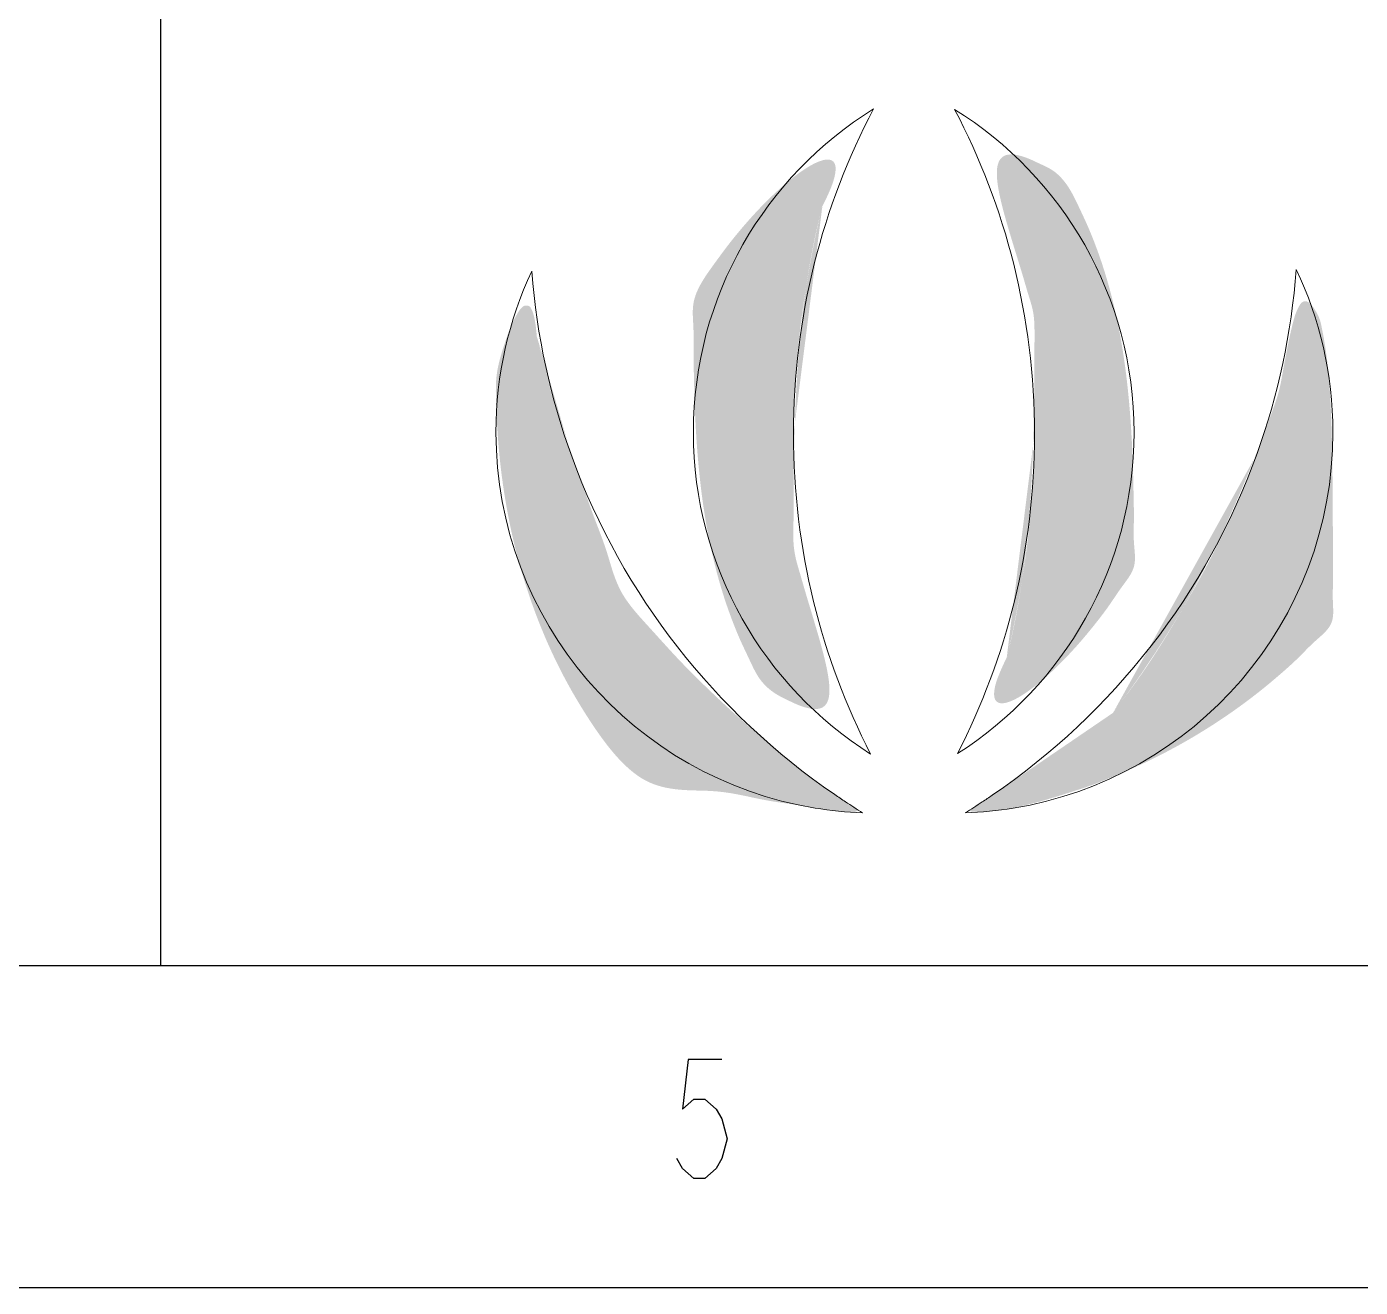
# Model space of a CAD drawing. Header units: millimetres. Extents: x -41 to 379, y -37 to 257.
# Drawn here: x 261.17 to 282.4, y -37.09 to -17.02 of the extents above; entities that cross this region are included whole.
import ezdxf
from ezdxf.lldxf.tags import DXFTag

# ---------------------------------------------------------------- set-up
doc = ezdxf.new("R2010")
doc.units = ezdxf.units.MM
doc.layers.add('_U+56FE_U+5C42 1', color=7, linetype='Continuous')
doc.layers.add('EFEXPLORER-ENCLOSURE-DXF_FORMAT', color=7, linetype='Continuous')
tags = doc.linetypes.add('DASHED', pattern=[25.72, 12.86, -12.86]).pattern_tags.tags
tags[6:7] = [DXFTag(74, 4), DXFTag(75, 0), DXFTag(340, '0'), DXFTag(46, 0.0), DXFTag(50, 0.0), DXFTag(44, 0.0), DXFTag(45, 0.0)]
tags[4:5] = [DXFTag(74, 4), DXFTag(75, 0), DXFTag(340, '0'), DXFTag(46, 0.0), DXFTag(50, 0.0), DXFTag(44, 0.0), DXFTag(45, 0.0)]

# ---------------------------------------------------------------- blocks, each defined once
blk = doc.blocks.new('block 9')
at = {"layer": '_U+56FE_U+5C42 1'}
h = blk.add_hatch(color=62, dxfattribs=at)
h.dxf.hatch_style = 2
edge = h.paths.add_edge_path()
edge.add_spline(control_points=[(-152.82, -226.13), (-152.82, -226.13), (-152.82, -226.13), (-142.94, -207.31), (-163.85, -220.32), (-177.79, -243.5), (-177.79, -269.94), (-177.79, -296.16), (-164.09, -319.16), (-143.48, -332.23), (-153.03, -313.66), (-158.42, -292.6), (-158.42, -270.28), (-158.42, -247.55), (-152.82, -226.13)], knot_values=[-1, 0, 0, 0, 0, 0, 1, 1, 1, 2, 2, 2, 3, 3, 3, 4, 4, 4, 4], degree=3, periodic=0)
h = blk.add_hatch(color=62, dxfattribs=at)
h.dxf.hatch_style = 2
edge = h.paths.add_edge_path()
edge.add_spline(control_points=[(-117.15, -313.59), (-117.15, -313.59), (-117.15, -313.59), (-126.67, -332.14), (-106.14, -319.05), (-92.51, -296.1), (-92.51, -269.94), (-92.51, -243.56), (-106.38, -220.42), (-127.22, -207.4), (-117.36, -226.2), (-111.77, -247.59), (-111.77, -270.28), (-111.77, -292.57), (-117.15, -313.59)], knot_values=[-1, 0, 0, 0, 0, 0, 1, 1, 1, 2, 2, 2, 3, 3, 3, 4, 4, 4, 4], degree=3, periodic=0)
h = blk.add_hatch(color=62, dxfattribs=at)
h.dxf.hatch_style = 2
edge = h.paths.add_edge_path()
edge.add_spline(control_points=[(-208.1, -251.29), (-208.1, -251.29), (-208.1, -251.29), (-209.07, -238.75), (-213.51, -248.22), (-216, -258.79), (-216, -269.94), (-216, -306.58), (-189.27, -336.96), (-154.25, -342.68), (-151.24, -343.17), (-148.17, -343.48), (-145.04, -343.59), (-146.16, -342.9), (-147.27, -342.19), (-148.36, -341.47), (-149.06, -341.01), (-149.75, -340.55), (-150.44, -340.08), (-173.54, -324.25), (-191.5, -301.46), (-201.28, -274.73), (-205.43, -263.36), (-208.1, -251.29)], knot_values=[-1, 0, 0, 0, 0, 0, 1, 1, 1, 2, 2, 2, 3, 3, 3, 4, 4, 4, 5, 5, 5, 6, 6, 6, 7, 7, 7, 7], degree=3, periodic=0)
h = blk.add_hatch(color=62, dxfattribs=at)
h.dxf.hatch_style = 2
edge = h.paths.add_edge_path()
edge.add_spline(control_points=[(-96.56, -324.24), (-96.56, -324.24), (-96.56, -324.24), (-119.96, -340.21), (-120.59, -340.64), (-121.23, -341.07), (-121.87, -341.49), (-122.96, -342.2), (-124.06, -342.91), (-125.17, -343.59), (-122.03, -343.49), (-118.93, -343.19), (-115.9, -342.7), (-80.81, -337.04), (-54.01, -306.63), (-54.01, -269.94), (-54.01, -258.64), (-56.56, -247.95), (-61.11, -238.38), (-62.03, -250.8), (-64.63, -262.75), (-68.68, -274.02), (-78.43, -301.13), (-96.56, -324.24)], knot_values=[-1, 0, 0, 0, 0, 0, 1, 1, 1, 2, 2, 2, 3, 3, 3, 4, 4, 4, 5, 5, 5, 6, 6, 6, 7, 7, 7, 7], degree=3, periodic=0)
at = {"layer": '_U+56FE_U+5C42 1', "lineweight": 0}
for points, knots in [([(-177.79, -269.94), (-177.79, -296.16), (-164.09, -319.16), (-143.48, -332.23), (-153.03, -313.66), (-158.42, -292.6), (-158.42, -270.28), (-158.42, -247.55), (-152.82, -226.13), (-142.94, -207.31), (-163.85, -220.32), (-177.79, -243.5), (-177.79, -269.94)], [0, 0, 0, 0, 1, 1, 1, 2, 2, 2, 3, 3, 3, 4, 4, 4, 4]), ([(-92.51, -269.94), (-92.51, -243.56), (-106.38, -220.42), (-127.22, -207.4), (-117.36, -226.2), (-111.77, -247.59), (-111.77, -270.28), (-111.77, -292.57), (-117.15, -313.59), (-126.67, -332.14), (-106.14, -319.05), (-92.51, -296.1), (-92.51, -269.94)], [0, 0, 0, 0, 1, 1, 1, 2, 2, 2, 3, 3, 3, 4, 4, 4, 4]), ([(-150.44, -340.08), (-173.54, -324.25), (-191.5, -301.46), (-201.28, -274.73), (-205.43, -263.36), (-208.1, -251.29), (-209.07, -238.75), (-213.51, -248.22), (-216, -258.79), (-216, -269.94), (-216, -306.58), (-189.27, -336.96), (-154.25, -342.68), (-151.24, -343.17), (-148.17, -343.48), (-145.04, -343.59), (-146.16, -342.9), (-147.27, -342.19), (-148.36, -341.47), (-149.06, -341.01), (-149.75, -340.55), (-150.44, -340.08)], [0, 0, 0, 0, 1, 1, 1, 2, 2, 2, 3, 3, 3, 4, 4, 4, 5, 5, 5, 6, 6, 6, 7, 7, 7, 7]), ([(-61.11, -238.38), (-62.03, -250.8), (-64.63, -262.75), (-68.68, -274.02), (-78.43, -301.13), (-96.56, -324.24), (-119.96, -340.21), (-120.59, -340.64), (-121.23, -341.07), (-121.87, -341.49), (-122.96, -342.2), (-124.06, -342.91), (-125.17, -343.59), (-122.03, -343.49), (-118.93, -343.19), (-115.9, -342.7), (-80.81, -337.04), (-54.01, -306.63), (-54.01, -269.94), (-54.01, -258.64), (-56.56, -247.95), (-61.11, -238.38)], [0, 0, 0, 0, 1, 1, 1, 2, 2, 2, 3, 3, 3, 4, 4, 4, 5, 5, 5, 6, 6, 6, 7, 7, 7, 7])]:
    blk.add_open_spline(points, degree=3, knots=knots, dxfattribs=at)

msp = doc.modelspace()

# ---------------------------------------------------------------- linework, layer by layer
at = {"layer": 'EFEXPLORER-ENCLOSURE-DXF_FORMAT', "color": 7, "linetype": 'Continuous'}
for p, q in [((263.301, 9.242), (263.301, -31.971)), ((-36.022, -31.971), (373.734, -31.971))]:
    msp.add_line(p, q, dxfattribs=at)
at = {"layer": 'EFEXPLORER-ENCLOSURE-DXF_FORMAT', "color": 18, "linetype": 'DASHED'}
msp.add_line((-41.144, -37.093), (368.612, -37.093), dxfattribs=at)
at = {"layer": 'EFEXPLORER-ENCLOSURE-DXF_FORMAT', "color": 7, "linetype": 'Continuous'}
msp.add_lwpolyline([(272.232, -33.463), (271.699, -33.463), (271.61, -34.254), (271.787, -34.095), (271.965, -34.095), (272.143, -34.254), (272.232, -34.412), (272.321, -34.728), (272.232, -35.044), (272.143, -35.202), (271.965, -35.36), (271.787, -35.36), (271.61, -35.202), (271.521, -35.044)], dxfattribs=at)

# ---------------------------------------------------------------- block references
at = {"layer": '_U+56FE_U+5C42 1', "xscale": 0.0822228554545122, "yscale": 0.0822228554545122, "zscale": 0.0822228554545122}
msp.add_blockref('block 9', (286.4, -1.286), dxfattribs=at)

doc.saveas('drawing.dxf')
